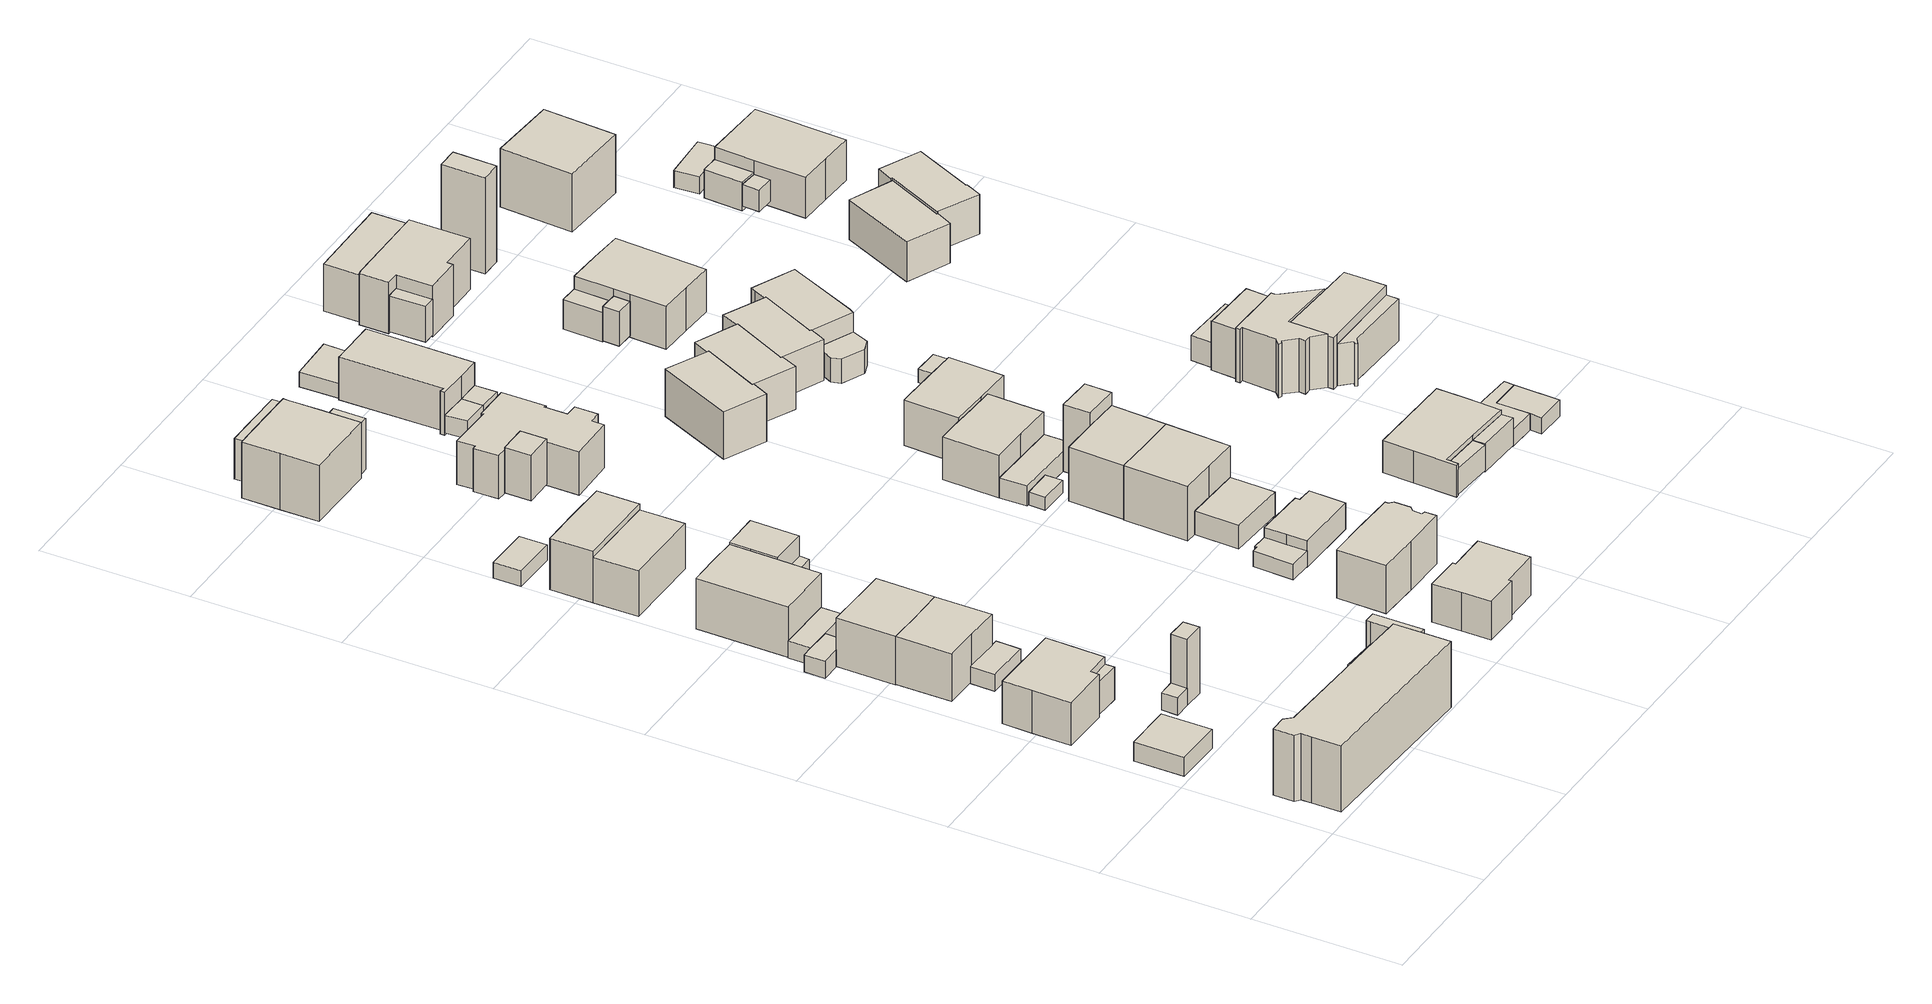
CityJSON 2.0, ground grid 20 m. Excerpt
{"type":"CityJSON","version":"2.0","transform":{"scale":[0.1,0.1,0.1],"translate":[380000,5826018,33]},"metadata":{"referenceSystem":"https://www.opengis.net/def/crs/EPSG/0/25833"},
"CityObjects":{
"building1":{"type":"Building","attributes":{"Gemeindeschluessel":"11000012","BezugspunktDach":"2200","function":"31001_2463","measuredHeight":2.7,"storeysAboveGround":1},"address":[{"country":"Germany","locality":"Berlin","thoroughfareNumber":"39 (1)","thoroughfareName":"Friederikestraße"}],"geometry":[{"type":"Solid","lod":"1","boundaries":[[[[0,1,2,3]],[[4,5,6,7]],[[4,7,3,2]],[[5,4,2,1]],[[6,5,1,0]],[[7,6,0,3]]]]}]},
"building2":{"type":"Building","attributes":{"Gemeindeschluessel":"11000012","function":"31001_1010"},"address":[{"country":"Germany","locality":"Berlin","thoroughfareNumber":"39","thoroughfareName":"Friederikestraße"}],"children":["building2-1","building2-2"]},
"building2-1":{"type":"BuildingPart","attributes":{"BezugspunktDach":"2200","measuredHeight":10.77,"storeysAboveGround":2},"parents":["building2"],"geometry":[{"type":"MultiSurface","lod":"1","boundaries":[[[8,9,10,11,12,13,14,15,16,17,18]],[[19,20,21,22,23,24,25,26,27,28,29]],[[19,29,18,17]],[[20,19,17,16]],[[21,20,16,15]],[[22,21,15,14]],[[30,31,14,13]],[[23,22,32,33]],[[24,23,13,12]],[[25,24,12,11]],[[26,25,11,10]],[[27,26,10,9]],[[28,27,9,8]],[[29,28,8,18]],[[33,32,31,30]]]}]},
"building2-2":{"type":"BuildingPart","attributes":{"BezugspunktDach":"2200","measuredHeight":5.15,"storeysAboveGround":2},"parents":["building2"],"geometry":[{"type":"Solid","lod":"1","boundaries":[[[[30,34,35,31]],[[36,37,33,32]],[[36,32,31,35]],[[37,36,35,34]],[[33,37,34,30]],[[32,33,30,31]]]]}]},
"building3":{"type":"Building","attributes":{"Gemeindeschluessel":"11000012","BezugspunktDach":"2200","function":"31001_1010","measuredHeight":7.32,"storeysAboveGround":1},"address":[{"country":"Germany","locality":"Berlin","thoroughfareNumber":"40","thoroughfareName":"Friederikestraße"}],"geometry":[{"type":"Solid","lod":"1","boundaries":[[[[38,39,40,41,42,43,44,45]],[[46,47,48,49,50,51,52,53]],[[46,53,45,44]],[[47,46,44,43]],[[48,47,43,42]],[[49,48,42,41]],[[50,49,41,40]],[[51,50,40,39]],[[52,51,39,38]],[[53,52,38,45]]]]}]},
"building4":{"type":"Building","attributes":{"Gemeindeschluessel":"11000012","BezugspunktDach":"2200","function":"51009_1610","measuredHeight":4.62,"storeysAboveGround":0},"address":[{"country":"Germany","locality":"Berlin"}],"geometry":[{"type":"Solid","lod":"1","boundaries":[[[[54,55,56,57]],[[58,59,60,61]],[[58,61,57,56]],[[59,58,56,55]],[[60,59,55,54]],[[61,60,54,57]]]]}]},
"building5":{"type":"Building","attributes":{"Gemeindeschluessel":"11000012","BezugspunktDach":"2200","function":"31001_2000","measuredHeight":2.43,"storeysAboveGround":1},"address":[{"country":"Germany","locality":"Berlin","thoroughfareNumber":"39 (2)","thoroughfareName":"Friederikestraße"}],"geometry":[{"type":"Solid","lod":"1","boundaries":[[[[62,63,64,65]],[[66,67,68,69]],[[66,69,65,64]],[[67,66,64,63]],[[68,67,63,62]],[[69,68,62,65]]]]}]},
"building6":{"type":"Building","attributes":{"Gemeindeschluessel":"11000012","BezugspunktDach":"2200","function":"51009_1610","measuredHeight":2.38,"storeysAboveGround":0},"address":[{"country":"Germany","locality":"Berlin"}],"geometry":[{"type":"Solid","lod":"1","boundaries":[[[[70,71,72,73,74,75]],[[76,77,78,79,80,81]],[[76,81,75,74]],[[77,76,74,73]],[[78,77,73,72]],[[79,78,72,71]],[[80,79,71,70]],[[81,80,70,75]]]]}]},
"building7":{"type":"Building","attributes":{"Gemeindeschluessel":"11000012","BezugspunktDach":"2200","function":"31001_1010","measuredHeight":9.27,"storeysAboveGround":1},"address":[{"country":"Germany","locality":"Berlin","thoroughfareNumber":"41","thoroughfareName":"Friederikestraße"}],"geometry":[{"type":"Solid","lod":"1","boundaries":[[[[82,83,84,85,86,87]],[[88,89,90,91,92,93]],[[88,93,87,86]],[[89,88,86,85]],[[90,89,85,84]],[[91,90,84,83]],[[92,91,83,82]],[[93,92,82,87]]]]}]},
"building8":{"type":"Building","attributes":{"Gemeindeschluessel":"11000012","BezugspunktDach":"2200","function":"31001_2463","measuredHeight":2.38,"storeysAboveGround":1},"address":[{"country":"Germany","locality":"Berlin","thoroughfareNumber":"41 (1)","thoroughfareName":"Friederikestraße"}],"geometry":[{"type":"Solid","lod":"1","boundaries":[[[[94,95,96,97,98]],[[99,91,100,101,102]],[[99,102,98,97]],[[91,99,97,96]],[[100,91,96,95]],[[101,100,95,94]],[[102,101,94,98]]]]}]},
"building9":{"type":"Building","attributes":{"Gemeindeschluessel":"11000012","BezugspunktDach":"2200","function":"51009_1610","measuredHeight":9.22,"storeysAboveGround":0},"address":[{"country":"Germany","locality":"Berlin"}],"geometry":[{"type":"Solid","lod":"1","boundaries":[[[[103,104,105,106]],[[67,107,108,68]],[[67,68,106,105]],[[107,67,105,104]],[[108,107,104,103]],[[68,108,103,106]]]]}]},
"building10":{"type":"Building","attributes":{"Gemeindeschluessel":"11000012","BezugspunktDach":"2200","function":"31001_1010","measuredHeight":9.35,"storeysAboveGround":1},"address":[{"country":"Germany","locality":"Berlin","thoroughfareNumber":"41A","thoroughfareName":"Friederikestraße"}],"geometry":[{"type":"Solid","lod":"1","boundaries":[[[[85,84,109,110,111,86]],[[112,113,114,115,116,117]],[[112,117,86,111]],[[113,112,111,110]],[[114,113,110,109]],[[115,114,109,84]],[[116,115,84,85]],[[117,116,85,86]]]]}]},
"building11":{"type":"Building","attributes":{"Gemeindeschluessel":"11000012","BezugspunktDach":"2200","function":"31001_2000","measuredHeight":2.37,"storeysAboveGround":1},"address":[{"country":"Germany","locality":"Berlin","thoroughfareNumber":"42 (1)","thoroughfareName":"Friederikestraße"}],"geometry":[{"type":"Solid","lod":"1","boundaries":[[[[72,118,119,120,73]],[[121,122,123,78,77]],[[121,77,73,120]],[[122,121,120,119]],[[123,122,119,118]],[[78,123,118,72]],[[77,78,72,73]]]]}]},
"building12":{"type":"Building","attributes":{"Gemeindeschluessel":"11000012","function":"31001_1010"},"address":[{"country":"Germany","locality":"Berlin","thoroughfareNumber":"42","thoroughfareName":"Friederikestraße"}],"children":["building12-1","building12-2"]},
"building12-1":{"type":"BuildingPart","attributes":{"BezugspunktDach":"2200","measuredHeight":9.31,"storeysAboveGround":1},"parents":["building12"],"geometry":[{"type":"Solid","lod":"1","boundaries":[[[[124,125,126,127,128,129]],[[130,131,132,133,134,135]],[[130,135,129,128]],[[131,130,128,127]],[[132,131,127,126]],[[134,133,125,124]],[[135,134,124,129]],[[133,132,126,125]]]]}]},
"building12-2":{"type":"BuildingPart","attributes":{"BezugspunktDach":"2200","measuredHeight":7.33,"storeysAboveGround":1},"parents":["building12"],"geometry":[{"type":"MultiSurface","lod":"1","boundaries":[[[136,137,138,139]],[[132,140,141,133]],[[140,132,138,137]],[[141,140,137,136]],[[133,141,136,139]],[[133,125,126,132]]]}]},
"building13":{"type":"Building","attributes":{"Gemeindeschluessel":"11000012","BezugspunktDach":"2200","function":"31001_2000","measuredHeight":7.84,"storeysAboveGround":1},"address":[{"country":"Germany","locality":"Berlin","thoroughfareNumber":"3A (2)","thoroughfareName":"Almazeile"}],"geometry":[{"type":"Solid","lod":"1","boundaries":[[[[142,143,144,145,146,147]],[[148,149,150,151,152,153]],[[148,153,147,146]],[[149,148,146,145]],[[150,149,145,144]],[[151,150,144,143]],[[152,151,143,142]],[[153,152,142,147]]]]}]},
"building14":{"type":"Building","attributes":{"Gemeindeschluessel":"11000012","BezugspunktDach":"2200","function":"31001_1010","measuredHeight":6.4,"storeysAboveGround":2},"address":[{"country":"Germany","locality":"Berlin","thoroughfareNumber":"42A","thoroughfareName":"Friederikestraße"}],"geometry":[{"type":"Solid","lod":"1","boundaries":[[[[154,155,156,157]],[[158,159,160,161]],[[158,161,157,156]],[[159,158,156,155]],[[160,159,155,154]],[[161,160,154,157]]]]}]},
"building15":{"type":"Building","attributes":{"Gemeindeschluessel":"11000012","BezugspunktDach":"2200","function":"31001_2463","measuredHeight":2.26,"storeysAboveGround":1},"address":[{"country":"Germany","locality":"Berlin","thoroughfareNumber":"43 (1)","thoroughfareName":"Friederikestraße"}],"geometry":[{"type":"Solid","lod":"1","boundaries":[[[[162,163,164,165]],[[166,167,168,169]],[[166,169,165,164]],[[167,166,164,163]],[[168,167,163,162]],[[169,168,162,165]]]]}]},
"building16":{"type":"Building","attributes":{"Gemeindeschluessel":"11000012","BezugspunktDach":"2200","function":"51009_1610","measuredHeight":4.12,"storeysAboveGround":0},"address":[{"country":"Germany","locality":"Berlin"}],"geometry":[{"type":"Solid","lod":"1","boundaries":[[[[170,171,172,173]],[[174,175,176,177]],[[174,177,173,172]],[[175,174,172,171]],[[176,175,171,170]],[[177,176,170,173]]]]}]},
"building17":{"type":"Building","attributes":{"Gemeindeschluessel":"11000012","BezugspunktDach":"2200","function":"31001_1010","measuredHeight":8.99,"storeysAboveGround":2},"address":[{"country":"Germany","locality":"Berlin","thoroughfareNumber":"42B","thoroughfareName":"Friederikestraße"}],"geometry":[{"type":"Solid","lod":"1","boundaries":[[[[178,179,180,181,182]],[[183,184,159,158,185]],[[183,185,182,181]],[[184,183,181,180]],[[159,184,180,179]],[[158,159,179,178]],[[185,158,178,182]]]]}]},
"building18":{"type":"Building","attributes":{"Gemeindeschluessel":"11000012","function":"31001_1010"},"address":[{"country":"Germany","locality":"Berlin","thoroughfareNumber":"44","thoroughfareName":"Friederikestraße"}],"children":["building18-1","building18-2"]},
"building18-1":{"type":"BuildingPart","attributes":{"BezugspunktDach":"2200","measuredHeight":10.18,"storeysAboveGround":2},"parents":["building18"],"geometry":[{"type":"MultiSurface","lod":"1","boundaries":[[[186,187,188,189,190,191,192,193,194,195]],[[196,197,198,199,200,201,202,203,204,205]],[[196,205,195,194]],[[197,196,194,193]],[[198,197,193,192]],[[199,206,207,192,191]],[[208,206,199,191,190]],[[201,200,190,189]],[[202,201,189,188]],[[203,202,188,187]],[[204,203,187,186]],[[205,204,186,195]],[[198,207,206,199]],[[200,199,206,208]]]}]},
"building18-2":{"type":"BuildingPart","attributes":{"BezugspunktDach":"2200","measuredHeight":5.71,"storeysAboveGround":2},"parents":["building18"],"geometry":[{"type":"MultiSurface","lod":"1","boundaries":[[[207,206,208,209,210,211]],[[212,213,200,199,198,214]],[[212,214,211,210]],[[213,212,210,209]],[[200,213,209,208]],[[214,198,207,211]],[[215,199,200,208,206]],[[198,199,206,207]]]}]},
"building19":{"type":"Building","attributes":{"Gemeindeschluessel":"11000012","BezugspunktDach":"2200","function":"31001_1010","measuredHeight":7.22,"storeysAboveGround":1},"address":[{"country":"Germany","locality":"Berlin","thoroughfareNumber":"3A","thoroughfareName":"Almazeile"}],"geometry":[{"type":"Solid","lod":"1","boundaries":[[[[216,217,218,219,220,221,222,223,224,225]],[[226,227,228,229,230,231,232,233,234,235]],[[226,235,225,224]],[[227,226,224,223]],[[228,227,223,222]],[[229,228,222,221]],[[230,229,221,220]],[[231,230,220,219]],[[232,231,219,218]],[[233,232,218,217]],[[234,233,217,216]],[[235,234,216,225]]]]}]},
"building20":{"type":"Building","attributes":{"Gemeindeschluessel":"11000012","BezugspunktDach":"2200","function":"51009_1610","measuredHeight":6.46,"storeysAboveGround":0},"address":[{"country":"Germany","locality":"Berlin"}],"geometry":[{"type":"Solid","lod":"1","boundaries":[[[[236,237,238,239]],[[240,241,242,243]],[[240,243,239,238]],[[241,240,238,237]],[[242,241,237,236]],[[243,242,236,239]]]]}]},
"building21":{"type":"Building","attributes":{"Gemeindeschluessel":"11000012","BezugspunktDach":"2200","function":"31001_2000","measuredHeight":7.16,"storeysAboveGround":1},"address":[{"country":"Germany","locality":"Berlin","thoroughfareNumber":"44 (4)","thoroughfareName":"Friederikestraße"}],"geometry":[{"type":"Solid","lod":"1","boundaries":[[[[244,245,246,247]],[[248,249,203,202]],[[248,202,247,246]],[[249,248,246,245]],[[203,249,245,244]],[[202,203,244,247]]]]}]},
"building22":{"type":"Building","attributes":{"Gemeindeschluessel":"11000012","BezugspunktDach":"2200","function":"31001_1010","measuredHeight":8.09,"storeysAboveGround":1},"address":[{"country":"Germany","locality":"Berlin","thoroughfareNumber":"3B","thoroughfareName":"Almazeile"}],"geometry":[{"type":"Solid","lod":"1","boundaries":[[[[250,251,252,253,254,255,256,257,258,259,260,261]],[[262,263,264,265,266,267,268,269,270,271,272,273]],[[262,273,261,260]],[[263,262,260,259]],[[264,263,259,258]],[[265,264,258,257]],[[266,265,257,256]],[[267,266,256,255]],[[268,267,255,254]],[[269,268,254,253]],[[270,269,253,252]],[[271,270,252,251]],[[272,271,251,250]],[[273,272,250,261]]]]}]},
"building23":{"type":"Building","attributes":{"Gemeindeschluessel":"11000012","BezugspunktDach":"2200","function":"31001_2463","measuredHeight":2.27,"storeysAboveGround":1},"address":[{"country":"Germany","locality":"Berlin","thoroughfareNumber":"3C (1)","thoroughfareName":"Almazeile"}],"geometry":[{"type":"Solid","lod":"1","boundaries":[[[[274,275,276,277,278,279]],[[280,281,282,283,284,285]],[[280,285,279,278]],[[281,280,278,277]],[[282,281,277,276]],[[283,282,276,275]],[[284,283,275,274]],[[285,284,274,279]]]]}]},
"building24":{"type":"Building","attributes":{"Gemeindeschluessel":"11000012","BezugspunktDach":"2200","function":"31001_1010","measuredHeight":6.1,"storeysAboveGround":1},"address":[{"country":"Germany","locality":"Berlin","thoroughfareNumber":"43","thoroughfareName":"Friederikestraße"}],"geometry":[{"type":"Solid","lod":"1","boundaries":[[[[286,287,288,289,290,291,292,293,294,295,296,297,298,299,300,301,302,303]],[[304,305,306,307,308,309,310,311,312,313,314,315,316,317,318,319,320,321]],[[304,321,303,302]],[[305,304,302,301]],[[306,305,301,300]],[[307,306,300,299]],[[308,307,299,298]],[[309,308,298,297]],[[310,309,297,296]],[[311,310,296,295]],[[312,311,295,294]],[[313,312,294,293]],[[314,313,293,292]],[[315,314,292,291]],[[316,315,291,290]],[[317,316,290,289]],[[318,317,289,288]],[[319,318,288,287]],[[320,319,287,286]],[[321,320,286,303]]]]}]},
"building25":{"type":"Building","attributes":{"Gemeindeschluessel":"11000012","BezugspunktDach":"2200","function":"31001_1010","measuredHeight":5.02,"storeysAboveGround":1},"address":[{"country":"Germany","locality":"Berlin","thoroughfareNumber":"3C","thoroughfareName":"Almazeile"}],"geometry":[{"type":"Solid","lod":"1","boundaries":[[[[322,323,324,325,326,327,328,329]],[[330,331,332,333,334,335,336,337]],[[330,337,329,328]],[[331,330,328,327]],[[332,331,327,326]],[[333,332,326,325]],[[334,333,325,324]],[[335,334,324,323]],[[336,335,323,322]],[[337,336,322,329]]]]}]},
"building26":{"type":"Building","attributes":{"Gemeindeschluessel":"11000012","BezugspunktDach":"2200","function":"31001_2463","measuredHeight":3.32,"storeysAboveGround":1},"address":[{"country":"Germany","locality":"Berlin","thoroughfareNumber":"3G (1)","thoroughfareName":"Almazeile"}],"geometry":[{"type":"Solid","lod":"1","boundaries":[[[[338,339,340,341]],[[342,343,344,345]],[[342,345,341,340]],[[343,342,340,339]],[[344,343,339,338]],[[345,344,338,341]]]]}]},
"building27":{"type":"Building","attributes":{"Gemeindeschluessel":"11000012","BezugspunktDach":"2200","function":"31001_2723","measuredHeight":1.88,"storeysAboveGround":1},"address":[{"country":"Germany","locality":"Berlin","thoroughfareNumber":"3D (2)","thoroughfareName":"Almazeile"}],"geometry":[{"type":"Solid","lod":"1","boundaries":[[[[346,347,348,349]],[[350,351,352,353]],[[350,353,349,348]],[[351,350,348,347]],[[352,351,347,346]],[[353,352,346,349]]]]}]},
"building28":{"type":"Building","attributes":{"Gemeindeschluessel":"11000012","BezugspunktDach":"2200","function":"31001_2000","measuredHeight":2.51,"storeysAboveGround":1},"address":[{"country":"Germany","locality":"Berlin","thoroughfareNumber":"43 (2)","thoroughfareName":"Friederikestraße"}],"geometry":[{"type":"Solid","lod":"1","boundaries":[[[[354,355,356,357]],[[358,359,360,361]],[[358,361,357,356]],[[359,358,356,355]],[[360,359,355,354]],[[361,360,354,357]]]]}]},
"building29":{"type":"Building","attributes":{"Gemeindeschluessel":"11000012","BezugspunktDach":"2200","function":"31001_1010","measuredHeight":9.34,"storeysAboveGround":1},"address":[{"country":"Germany","locality":"Berlin","thoroughfareNumber":"3G","thoroughfareName":"Almazeile"}],"geometry":[{"type":"Solid","lod":"1","boundaries":[[[[362,363,364,365,366,367]],[[368,369,370,343,371,372]],[[368,372,367,366]],[[369,368,366,365]],[[370,369,365,364]],[[343,370,364,363]],[[371,343,363,362]],[[372,371,362,367]]]]}]},
"building30":{"type":"Building","attributes":{"Gemeindeschluessel":"11000012","BezugspunktDach":"2200","function":"31001_2463","measuredHeight":2.84,"storeysAboveGround":1},"address":[{"country":"Germany","locality":"Berlin","thoroughfareNumber":"3E (1)","thoroughfareName":"Almazeile"}],"geometry":[{"type":"Solid","lod":"1","boundaries":[[[[373,374,375,376,377,378]],[[379,380,381,382,383,384]],[[379,384,378,377]],[[380,379,377,376]],[[381,380,376,375]],[[382,381,375,374]],[[383,382,374,373]],[[384,383,373,378]]]]}]},
"building31":{"type":"Building","attributes":{"Gemeindeschluessel":"11000012","BezugspunktDach":"2200","function":"31001_1010","measuredHeight":9.3,"storeysAboveGround":1},"address":[{"country":"Germany","locality":"Berlin","thoroughfareNumber":"3D","thoroughfareName":"Almazeile"}],"geometry":[{"type":"Solid","lod":"1","boundaries":[[[[365,364,385,386,387,366]],[[388,389,390,391,392,393]],[[388,393,366,387]],[[389,388,387,386]],[[390,389,386,385]],[[391,390,385,364]],[[392,391,364,365]],[[393,392,365,366]]]]}]},
"building32":{"type":"Building","attributes":{"Gemeindeschluessel":"11000012","BezugspunktDach":"2200","function":"51009_1610","measuredHeight":2.37,"storeysAboveGround":0},"address":[{"country":"Germany","locality":"Berlin"}],"geometry":[{"type":"Solid","lod":"1","boundaries":[[[[394,395,356,355]],[[396,397,398,399]],[[396,399,355,356]],[[397,396,356,395]],[[398,397,395,394]],[[399,398,394,355]]]]}]},
"building33":{"type":"Building","attributes":{"Gemeindeschluessel":"11000012","BezugspunktDach":"2200","function":"31001_1010","measuredHeight":6.04,"storeysAboveGround":2},"address":[{"country":"Germany","locality":"Berlin","thoroughfareNumber":"44 (1)","thoroughfareName":"Friederikestraße"}],"geometry":[{"type":"Solid","lod":"1","boundaries":[[[[400,401,402,403,404,405,406,407]],[[408,409,410,411,412,413,414,415]],[[408,415,407,406]],[[409,408,406,405]],[[410,409,405,404]],[[411,410,404,403]],[[412,411,403,402]],[[413,412,402,401]],[[414,413,401,400]],[[415,414,400,407]]]]}]},
"building34":{"type":"Building","attributes":{"Gemeindeschluessel":"11000012","BezugspunktDach":"2200","function":"31001_1010","measuredHeight":9.11,"storeysAboveGround":1},"address":[{"country":"Germany","locality":"Berlin","thoroughfareNumber":"3E","thoroughfareName":"Almazeile"}],"geometry":[{"type":"Solid","lod":"1","boundaries":[[[[416,417,418,419,420,421,422]],[[423,424,425,426,379,427,384]],[[423,384,422,421]],[[424,423,421,420]],[[425,424,420,419]],[[426,425,419,418]],[[379,426,418,417]],[[427,379,417,416]],[[384,427,416,422]]]]}]},
"building35":{"type":"Building","attributes":{"Gemeindeschluessel":"11000012","BezugspunktDach":"2200","function":"31001_1010","measuredHeight":6.65,"storeysAboveGround":2},"address":[{"country":"Germany","locality":"Berlin","thoroughfareNumber":"9G","thoroughfareName":"Beatestraße"}],"geometry":[{"type":"Solid","lod":"1","boundaries":[[[[428,429,430,431,432,433,434]],[[435,436,437,438,439,440,441]],[[435,441,434,433]],[[436,435,433,432]],[[437,436,432,431]],[[438,437,431,430]],[[439,438,430,429]],[[440,439,429,428]],[[441,440,428,434]]]]}]},
"building36":{"type":"Building","attributes":{"Gemeindeschluessel":"11000012","BezugspunktDach":"2200","function":"31001_2463","measuredHeight":9.4,"storeysAboveGround":1},"address":[{"country":"Germany","locality":"Berlin","thoroughfareNumber":"3D (1)","thoroughfareName":"Almazeile"}],"geometry":[{"type":"Solid","lod":"1","boundaries":[[[[442,443,444,445,446]],[[382,381,447,390,448]],[[382,448,446,445]],[[381,382,445,444]],[[447,381,444,443]],[[390,447,443,442]],[[448,390,442,446]]]]}]},
"building37":{"type":"Building","attributes":{"Gemeindeschluessel":"11000012","BezugspunktDach":"2200","function":"31001_2000","measuredHeight":2.07,"storeysAboveGround":1},"address":[{"country":"Germany","locality":"Berlin","thoroughfareNumber":"44 (2)","thoroughfareName":"Friederikestraße"}],"geometry":[{"type":"Solid","lod":"1","boundaries":[[[[449,450,451,452]],[[453,454,455,456]],[[453,456,452,451]],[[454,453,451,450]],[[455,454,450,449]],[[456,455,449,452]]]]}]},
"building38":{"type":"Building","attributes":{"Gemeindeschluessel":"11000012","BezugspunktDach":"2200","function":"31001_1010","measuredHeight":9.12,"storeysAboveGround":1},"address":[{"country":"Germany","locality":"Berlin","thoroughfareNumber":"3F","thoroughfareName":"Almazeile"}],"geometry":[{"type":"Solid","lod":"1","boundaries":[[[[457,458,459,460,461,462]],[[463,464,465,466,467,424]],[[463,424,462,461]],[[464,463,461,460]],[[465,464,460,459]],[[466,465,459,458]],[[467,466,458,457]],[[424,467,457,462]]]]}]},
"building39":{"type":"Building","attributes":{"Gemeindeschluessel":"11000012","BezugspunktDach":"2200","function":"31001_1010","measuredHeight":5.94,"storeysAboveGround":2},"address":[{"country":"Germany","locality":"Berlin","thoroughfareNumber":"9F","thoroughfareName":"Beatestraße"}],"geometry":[{"type":"Solid","lod":"1","boundaries":[[[[429,468,469,470,471,472,473,432,431,430]],[[474,475,476,477,478,479,480,481,482,483]],[[474,483,430,431]],[[475,474,431,432]],[[476,475,432,473]],[[477,476,473,472]],[[478,477,472,471]],[[479,478,471,470]],[[480,479,470,469]],[[481,480,469,468]],[[482,481,468,429]],[[483,482,429,430]]]]}]},
"building40":{"type":"Building","attributes":{"Gemeindeschluessel":"11000012","BezugspunktDach":"2200","function":"51009_1610","measuredHeight":3.66,"storeysAboveGround":0},"address":[{"country":"Germany","locality":"Berlin"}],"geometry":[{"type":"Solid","lod":"1","boundaries":[[[[484,485,486,487]],[[488,489,490,491]],[[488,491,487,486]],[[489,488,486,485]],[[490,489,485,484]],[[491,490,484,487]]]]}]},
"building41":{"type":"Building","attributes":{"Gemeindeschluessel":"11000012","function":"31001_1010"},"address":[{"country":"Germany","locality":"Berlin","thoroughfareNumber":"12A","thoroughfareName":"Beatestraße"}],"children":["building41-1","building41-2"]},
"building41-1":{"type":"BuildingPart","attributes":{"BezugspunktDach":"2200","measuredHeight":5.64,"storeysAboveGround":1},"parents":["building41"],"geometry":[{"type":"MultiSurface","lod":"1","boundaries":[[[492,493,494,495,496,497,498,499,500,501]],[[502,503,504,505,506,507,508,509,510,511]],[[502,511,501,500]],[[503,502,500,499]],[[504,503,499,498]],[[505,504,498,497]],[[506,505,497,496]],[[507,506,496,495]],[[508,512,513,495,494]],[[509,508,494,493]],[[510,509,493,492]],[[511,510,492,501]],[[507,513,512,508]]]}]},
"building41-2":{"type":"BuildingPart","attributes":{"BezugspunktDach":"2200","measuredHeight":3.94,"storeysAboveGround":1},"parents":["building41"],"geometry":[{"type":"Solid","lod":"1","boundaries":[[[[514,513,512,515]],[[508,507,516,517]],[[508,517,515,512]],[[516,507,513,514]],[[517,516,514,515]],[[507,508,512,513]]]]}]},
"building42":{"type":"Building","attributes":{"Gemeindeschluessel":"11000012","BezugspunktDach":"2200","function":"51009_1610","measuredHeight":5,"storeysAboveGround":0},"address":[{"country":"Germany","locality":"Berlin"}],"geometry":[{"type":"Solid","lod":"1","boundaries":[[[[518,519,520,521]],[[522,523,524,525]],[[522,525,521,520]],[[523,522,520,519]],[[524,523,519,518]],[[525,524,518,521]]]]}]},
"building43":{"type":"Building","attributes":{"Gemeindeschluessel":"11000012","BezugspunktDach":"2200","function":"31001_1010","measuredHeight":5.82,"storeysAboveGround":2},"address":[{"country":"Germany","locality":"Berlin","thoroughfareNumber":"9E","thoroughfareName":"Beatestraße"}],"geometry":[{"type":"Solid","lod":"1","boundaries":[[[[469,526,527,528,529,530,531,532,472,471,470]],[[533,534,535,536,537,538,539,540,541,542,543]],[[533,543,470,471]],[[534,533,471,472]],[[535,534,472,532]],[[536,535,532,531]],[[537,536,531,530]],[[538,537,530,529]],[[539,538,529,528]],[[540,539,528,527]],[[541,540,527,526]],[[542,541,526,469]],[[543,542,469,470]]]]}]},
"building44":{"type":"Building","attributes":{"Gemeindeschluessel":"11000012","BezugspunktDach":"2200","function":"31001_2463","measuredHeight":1.96,"storeysAboveGround":1},"address":[{"country":"Germany","locality":"Berlin","thoroughfareNumber":"3F (1)","thoroughfareName":"Almazeile"}],"geometry":[{"type":"Solid","lod":"1","boundaries":[[[[544,545,546,547]],[[548,549,550,551]],[[548,551,547,546]],[[549,548,546,545]],[[550,549,545,544]],[[551,550,544,547]]]]}]},
"building45":{"type":"Building","attributes":{"Gemeindeschluessel":"11000012","BezugspunktDach":"2200","function":"51009_1610","measuredHeight":4.8,"storeysAboveGround":0},"address":[{"country":"Germany","locality":"Berlin"}],"geometry":[{"type":"Solid","lod":"1","boundaries":[[[[552,553,554,555]],[[556,557,558,559]],[[556,559,555,554]],[[557,556,554,553]],[[558,557,553,552]],[[559,558,552,555]]]]}]},
"building46":{"type":"Building","attributes":{"Gemeindeschluessel":"11000012","function":"31001_1010"},"address":[{"country":"Germany","locality":"Berlin","thoroughfareNumber":"9D","thoroughfareName":"Beatestraße"}],"children":["building46-1","building46-2"]},
"building46-1":{"type":"BuildingPart","attributes":{"BezugspunktDach":"2200","measuredHeight":6.09,"storeysAboveGround":2},"parents":["building46"],"geometry":[{"type":"MultiSurface","lod":"1","boundaries":[[[560,561,562,563,564,565,566,567,568,569,570]],[[571,572,573,574,575,576,577,578,579,580,581]],[[571,581,570,569]],[[572,571,569,568]],[[573,572,568,567]],[[574,573,567,566]],[[575,574,566,565]],[[576,575,565,564]],[[577,576,564,563]],[[578,577,563,562]],[[579,578,562,561]],[[580,582,583,584,561,560]],[[581,580,560,570]],[[579,584,583,582,580]]]}]},
"building46-2":{"type":"BuildingPart","attributes":{"BezugspunktDach":"2200","measuredHeight":3.39,"storeysAboveGround":2},"parents":["building46"],"geometry":[{"type":"Solid","lod":"1","boundaries":[[[[585,586,587,588,589,583,582,590]],[[591,592,593,594,595,596,597,598]],[[591,598,590,582]],[[592,591,582,580,579,583]],[[593,592,583,589]],[[594,593,589,588]],[[595,594,588,587]],[[596,595,587,586]],[[597,596,586,585]],[[598,597,585,590]],[[583,579,580,582]]]]}]},
"building47":{"type":"Building","attributes":{"Gemeindeschluessel":"11000012","function":"31001_1010"},"address":[{"country":"Germany","locality":"Berlin","thoroughfareNumber":"21C","thoroughfareName":"Jörsstraße"}],"children":["building47-1","building47-2"]},
"building47-1":{"type":"BuildingPart","attributes":{"BezugspunktDach":"2200","measuredHeight":7.17,"storeysAboveGround":2},"parents":["building47"],"geometry":[{"type":"MultiSurface","lod":"1","boundaries":[[[599,600,601,602,603,604,605,606,607]],[[608,609,610,611,612,613,614,615,616]],[[608,616,607,606]],[[617,618,606,605]],[[610,609,605,604]],[[611,610,604,603]],[[612,611,603,602]],[[613,612,602,601]],[[614,613,601,600]],[[615,614,600,599]],[[616,615,599,607]],[[609,608,619,618,617]]]}]},
"building47-2":{"type":"BuildingPart","attributes":{"BezugspunktDach":"2200","measuredHeight":9.43,"storeysAboveGround":2},"parents":["building47"],"geometry":[{"type":"Solid","lod":"1","boundaries":[[[[617,620,621,622,618]],[[623,624,625,609,608]],[[623,608,618,622]],[[624,623,622,621]],[[625,624,621,620]],[[609,625,620,617]],[[608,609,617,618]]]]}]},
"building48":{"type":"Building","attributes":{"Gemeindeschluessel":"11000012","function":"31001_1010"},"address":[{"country":"Germany","locality":"Berlin","thoroughfareNumber":"8","thoroughfareName":"Beatestraße"}],"children":["building48-1","building48-2"]},
"building48-1":{"type":"BuildingPart","attributes":{"BezugspunktDach":"2200","measuredHeight":7.93,"storeysAboveGround":1},"parents":["building48"],"geometry":[{"type":"MultiSurface","lod":"1","boundaries":[[[626,627,628,629,630,631,632,633]],[[634,635,636,637,638,639,640,641]],[[634,641,633,632]],[[635,634,632,631]],[[642,643,635,631,630]],[[637,636,630,629]],[[638,637,629,628]],[[639,638,628,627]],[[640,639,627,626]],[[641,640,626,633]],[[636,635,643,642]]]}]},
"building48-2":{"type":"BuildingPart","attributes":{"BezugspunktDach":"2200","measuredHeight":4.23,"storeysAboveGround":1},"parents":["building48"],"geometry":[{"type":"Solid","lod":"1","boundaries":[[[[643,642,644,645]],[[646,636,635,647]],[[646,647,645,644]],[[636,646,644,642]],[[647,635,643,645]],[[635,636,642,643]]]]}]},
"building49":{"type":"Building","attributes":{"Gemeindeschluessel":"11000012","BezugspunktDach":"2200","function":"51009_1610","measuredHeight":2.33,"storeysAboveGround":0},"address":[{"country":"Germany","locality":"Berlin"}],"geometry":[{"type":"Solid","lod":"1","boundaries":[[[[648,649,650,651,652,653]],[[654,655,656,657,658,659]],[[654,659,653,652]],[[655,654,652,651]],[[656,655,651,650]],[[657,656,650,649]],[[658,657,649,648]],[[659,658,648,653]]]]}]},
"building50":{"type":"Building","attributes":{"Gemeindeschluessel":"11000012","BezugspunktDach":"2200","function":"31001_2000","measuredHeight":2.3,"storeysAboveGround":1},"address":[{"country":"Germany","locality":"Berlin","thoroughfareNumber":"12A (1)","thoroughfareName":"Beatestraße"}],"geometry":[{"type":"Solid","lod":"1","boundaries":[[[[660,650,649,648,661]],[[658,657,656,662,663]],[[658,663,661,648]],[[657,658,648,649]],[[656,657,649,650]],[[662,656,650,660]],[[663,662,660,661]]]]}]},
"building51":{"type":"Building","attributes":{"Gemeindeschluessel":"11000012","BezugspunktDach":"2200","function":"51009_1611","measuredHeight":13.44,"storeysAboveGround":0},"address":[{"country":"Germany","locality":"Berlin"}],"geometry":[{"type":"Solid","lod":"1","boundaries":[[[[664,665,666,667]],[[668,669,670,671]],[[668,671,667,666]],[[669,668,666,665]],[[670,669,665,664]],[[671,670,664,667]]]]}]},
"building52":{"type":"Building","attributes":{"Gemeindeschluessel":"11000012","BezugspunktDach":"2200","function":"31001_2463","measuredHeight":3.53,"storeysAboveGround":1},"address":[{"country":"Germany","locality":"Berlin","thoroughfareNumber":"11 (1)","thoroughfareName":"Beatestraße"}],"geometry":[{"type":"Solid","lod":"1","boundaries":[[[[672,673,674,675]],[[676,677,678,679]],[[676,679,675,674]],[[677,676,674,673]],[[678,677,673,672]],[[679,678,672,675]]]]}]},
"building53":{"type":"Building","attributes":{"Gemeindeschluessel":"11000012","function":"31001_1010"},"address":[{"country":"Germany","locality":"Berlin","thoroughfareNumber":"11","thoroughfareName":"Beatestraße"}],"children":["building53-1","building53-2","building53-3","building53-4"]},
"building53-1":{"type":"BuildingPart","attributes":{"BezugspunktDach":"2200","measuredHeight":8.63,"storeysAboveGround":1},"parents":["building53"],"geometry":[{"type":"MultiSurface","lod":"1","boundaries":[[[680,681,682,683,684,685,686,687]],[[688,689,690,691,692,693,694,695]],[[688,695,687,686]],[[692,691,683,682]],[[693,692,682,681]],[[694,696,697,681,680]],[[695,694,680,687]],[[689,688,686,685]],[[690,689,685,684]],[[691,690,684,683]],[[693,697,696,694]]]}]},
"building53-2":{"type":"BuildingPart","attributes":{"BezugspunktDach":"2200","measuredHeight":5.91,"storeysAboveGround":1},"parents":["building53"],"geometry":[{"type":"Solid","lod":"1","boundaries":[[[[698,699,700,701,702,697,696]],[[693,703,704,705,706,707,694]],[[703,693,697,702]],[[704,703,702,701]],[[705,704,701,700]],[[706,705,700,699]],[[707,706,699,698]],[[694,707,698,696]],[[694,696,697,693]]]]}]},
"building53-3":{"type":"BuildingPart","attributes":{"BezugspunktDach":"2200","measuredHeight":8.91,"storeysAboveGround":1},"parents":["building53"],"geometry":[{"type":"Solid","lod":"1","boundaries":[[[[708,709,710,711,712,713]],[[714,715,716,717,718,719]],[[714,719,713,712]],[[715,714,712,711]],[[716,715,711,710]],[[717,716,710,709]],[[718,717,709,708]],[[719,718,708,713]]]]}]},
"building53-4":{"type":"BuildingPart","attributes":{"BezugspunktDach":"2200","measuredHeight":7.49,"storeysAboveGround":1},"parents":["building53"],"geometry":[{"type":"MultiSurface","lod":"1","boundaries":[[[720,721,722,723,724,725,726,727,728,729,730,731,732,733,734,735]],[[736,737,738,739,719,717,740,691,690,688,741,742,743,744,745,746]],[[736,746,735,734]],[[737,736,734,733]],[[738,737,733,732]],[[739,738,732,731]],[[719,739,731,730]],[[709,708,713,730,729]],[[740,717,729,728]],[[691,740,728,727]],[[690,684,683,691,727,726]],[[686,685,684,726,725]],[[741,688,725,724]],[[742,741,724,723]],[[743,742,723,722]],[[744,743,722,721]],[[745,744,721,720]],[[746,745,720,735]],[[717,718,708,709]],[[718,719,713,708]],[[691,683,684,690]],[[688,689,685,686]],[[689,690,684,685]]]}]},
"building54":{"type":"Building","attributes":{"Gemeindeschluessel":"11000012","BezugspunktDach":"2200","function":"31001_1010","measuredHeight":5.68,"storeysAboveGround":2},"address":[{"country":"Germany","locality":"Berlin","thoroughfareNumber":"9C","thoroughfareName":"Beatestraße"}],"geometry":[{"type":"Solid","lod":"1","boundaries":[[[[747,748,749,750,751,752,753]],[[754,755,756,757,758,759,760]],[[754,760,753,752]],[[755,754,752,751]],[[756,755,751,750]],[[757,756,750,749]],[[758,757,749,748]],[[759,758,748,747]],[[760,759,747,753]]]]}]},
"building55":{"type":"Building","attributes":{"Gemeindeschluessel":"11000012","BezugspunktDach":"2200","function":"31001_1010","measuredHeight":12.73,"storeysAboveGround":1},"address":[{"country":"Germany","locality":"Berlin","thoroughfareNumber":"21F","thoroughfareName":"Jörsstraße"}],"geometry":[{"type":"Solid","lod":"1","boundaries":[[[[761,762,763,764]],[[765,766,767,768]],[[765,768,764,763]],[[766,765,763,762]],[[767,766,762,761]],[[768,767,761,764]]]]}]},
"building56":{"type":"Building","attributes":{"Gemeindeschluessel":"11000012","BezugspunktDach":"2200","function":"51009_1610","measuredHeight":3,"storeysAboveGround":0},"address":[{"country":"Germany","locality":"Berlin"}],"geometry":[{"type":"Solid","lod":"1","boundaries":[[[[769,770,771,772]],[[773,774,775,776]],[[773,776,772,771]],[[774,773,771,770]],[[775,774,770,769]],[[776,775,769,772]]]]}]},
"building57":{"type":"Building","attributes":{"Gemeindeschluessel":"11000012","BezugspunktDach":"2200","function":"31001_1010","measuredHeight":5.61,"storeysAboveGround":2},"address":[{"country":"Germany","locality":"Berlin","thoroughfareNumber":"9B","thoroughfareName":"Beatestraße"}],"geometry":[{"type":"Solid","lod":"1","boundaries":[[[[777,778,779,780,781,782,783,784,785,786]],[[787,788,789,790,791,792,793,794,795,796]],[[787,796,786,785]],[[788,787,785,784]],[[789,788,784,783]],[[790,789,783,782]],[[791,790,782,781]],[[792,791,781,780]],[[793,792,780,779]],[[794,793,779,778]],[[795,794,778,777]],[[796,795,777,786]]]]}]},
"building58":{"type":"Building","attributes":{"Gemeindeschluessel":"11000012","function":"31001_1010"},"address":[{"country":"Germany","locality":"Berlin","thoroughfareNumber":"8A","thoroughfareName":"Beatestraße"}],"children":["building58-1","building58-2"]},
"building58-1":{"type":"BuildingPart","attributes":{"BezugspunktDach":"2200","measuredHeight":7.43,"storeysAboveGround":1},"parents":["building58"],"geometry":[{"type":"MultiSurface","lod":"1","boundaries":[[[797,798,799,800,801,802,803]],[[804,805,806,807,808,809,810]],[[804,810,803,802]],[[811,812,804,802,801]],[[806,805,801,800]],[[807,806,800,799]],[[808,807,799,798]],[[809,808,798,797]],[[810,809,797,803]],[[805,804,812,811]]]}]},
"building58-2":{"type":"BuildingPart","attributes":{"BezugspunktDach":"2200","measuredHeight":3.97,"storeysAboveGround":1},"parents":["building58"],"geometry":[{"type":"MultiSurface","lod":"1","boundaries":[[[812,811,813,814]],[[815,805,804,816]],[[815,816,814,813]],[[805,815,813,811]],[[816,804,812,814]],[[804,805,817,811,812]]]}]},
"building59":{"type":"Building","attributes":{"Gemeindeschluessel":"11000012","BezugspunktDach":"2200","function":"31001_2463","measuredHeight":2.35,"storeysAboveGround":1},"address":[{"country":"Germany","locality":"Berlin","thoroughfareNumber":"8A (1)","thoroughfareName":"Beatestraße"}],"geometry":[{"type":"Solid","lod":"1","boundaries":[[[[818,819,820,821]],[[822,823,824,825]],[[822,825,821,820]],[[823,822,820,819]],[[824,823,819,818]],[[825,824,818,821]]]]}]},
"building60":{"type":"Building","attributes":{"Gemeindeschluessel":"11000012","BezugspunktDach":"2200","function":"31001_2723","measuredHeight":2.57,"storeysAboveGround":1},"address":[{"country":"Germany","locality":"Berlin","thoroughfareNumber":"21F (1)","thoroughfareName":"Jörsstraße"}],"geometry":[{"type":"Solid","lod":"1","boundaries":[[[[826,827,828,829]],[[830,831,832,833]],[[830,833,829,828]],[[831,830,828,827]],[[832,831,827,826]],[[833,832,826,829]]]]}]}
},
"vertices":[
[23,208,28],[89,207,28],[89,274,28],[23,275,28],[89,274,1],[89,207,1],[23,208,1],[23,275,1],
[45,66,94],[45,52,94],[45,13,94],[295,3,94],[295,48,94],[295,79,94],[242,82,94],[70,89,94],[61,99,94],[38,99,94],[38,71,94],[38,99,1],[61,99,1],[70,89,1],[242,82,1],[295,79,1],[295,48,1],[295,3,1],[45,13,1],[45,52,1],[45,66,1],[38,71,1],[295,79,56],[242,82,56],[242,82,5],[295,79,5],
[295,109,56],[244,112,56],[244,112,5],[295,109,5],
[82,352,62],[83,364,62],[117,364,62],[118,403,62],[119,443,62],[17,445,62],[16,405,62],[15,353,62],[16,405,2],[17,445,2],[119,443,2],[118,403,2],[117,364,2],[83,364,2],[82,352,2],[15,353,2],
[117,351,52],[117,364,52],[83,364,52],[82,352,52],[83,364,6],[117,364,6],[117,351,6],[82,352,6],
[152,274,26],[153,296,26],[130,296,26],[129,274,26],[130,296,2],[153,296,2],[152,274,2],[129,274,2],
[29,671,25],[52,670,25],[53,698,25],[19,699,25],[3,699,25],[2,671,25],[3,699,1],[19,699,1],[53,698,1],[52,670,1],[29,671,1],[2,671,1],
[75,517,70],[122,515,70],[122,591,70],[75,591,70],[28,592,70],[28,518,70],[28,592,3],[75,591,3],[122,591,3],[122,515,3],[75,517,3],[28,518,3],
[130,482,27],[131,515,27],[122,515,27],[71,517,27],[70,484,27],[71,517,3],[131,515,3],[130,482,3],[70,484,3],
[181,273,95],[181,295,95],[153,296,95],[152,274,95],[181,295,2],[181,273,2],
[123,669,70],[76,670,70],[29,671,70],[29,671,2],[76,670,2],[123,669,2],[122,591,2],[75,591,2],[28,592,2],
[98,698,25],[98,728,25],[19,729,25],[19,729,1],[98,728,1],[98,698,1],
[98,728,73],[99,786,73],[100,850,73],[60,851,73],[20,851,73],[19,729,73],[20,851,2],[60,851,2],[100,850,2],[99,786,2],[98,728,2],[19,729,2],
[150,785,76],[151,850,76],[100,850,76],[99,786,76],[151,850,2],[150,785,2],
[311,47,87],[311,115,87],[295,115,87],[295,109,87],[295,79,87],[295,48,87],[295,79,9],[295,109,9],[295,115,9],[311,115,9],[311,47,9],[295,48,9],
[121,920,67],[121,980,67],[9,981,67],[9,921,67],[9,981,3],[121,980,3],[121,920,3],[9,921,3],
[0,1071,24],[62,1070,24],[62,1107,24],[0,1108,24],[62,1107,2],[62,1070,2],[0,1071,2],[0,1108,2],
[149,771,48],[150,785,48],[99,786,48],[99,771,48],[99,786,6],[150,785,6],[149,771,6],[99,771,6],
[9,981,75],[121,980,75],[121,1037,75],[65,1038,75],[9,1038,75],[65,1038,3],[121,1037,3],[9,1038,3],
[105,1339,83],[105,1343,83],[105,1386,83],[105,1390,83],[105,1435,83],[105,1442,83],[36,1442,83],[4,1442,83],[4,1391,83],[4,1340,83],[4,1391,4],[4,1442,4],[36,1442,4],[105,1442,4],[105,1435,4],[105,1390,4],[105,1386,4],[105,1343,4],[105,1339,4],[4,1340,4],[105,1442,61],[36,1442,61],[105,1435,61],
[127,1436,61],[126,1468,61],[34,1468,61],[126,1468,4],[127,1436,4],[34,1468,4],[105,1442,14],
[477,21,64],[477,25,64],[531,25,64],[531,60,64],[531,95,64],[477,95,64],[477,99,64],[428,100,64],[428,61,64],[428,22,64],[428,61,10],[428,100,10],[477,99,10],[477,95,10],[531,95,10],[531,60,10],[531,25,10],[477,25,10],[477,21,10],[428,22,10],
[194,1142,70],[194,1177,70],[156,1177,70],[156,1142,70],[156,1177,6],[194,1177,6],[194,1142,6],[156,1142,6],
[105,1343,76],[124,1343,76],[124,1386,76],[105,1386,76],[124,1386,4],[124,1343,4],
[475,153,78],[536,152,78],[536,168,78],[531,169,78],[532,182,78],[537,187,78],[537,209,78],[532,214,78],[532,218,78],[476,220,78],[419,221,78],[418,155,78],[419,221,10],[476,220,10],[532,218,10],[532,214,10],[537,209,10],[537,187,10],[532,182,10],[531,169,10],[536,168,10],[536,152,10],[475,153,10],[418,155,10],
[460,282,32],[461,339,32],[439,340,32],[439,337,32],[430,337,32],[428,283,32],[430,337,10],[439,337,10],[439,340,10],[461,339,10],[460,282,10],[428,283,10],
[143,1178,66],[156,1177,66],[194,1177,66],[194,1142,66],[194,1099,66],[257,1100,66],[257,1117,66],[273,1117,66],[273,1148,66],[256,1148,66],[256,1179,66],[259,1178,66],[259,1237,66],[210,1237,66],[210,1234,66],[146,1235,66],[147,1211,66],[142,1211,66],[147,1211,5],[146,1235,5],[210,1234,5],[210,1237,5],[259,1237,5],[259,1178,5],[256,1179,5],[256,1148,5],[273,1148,5],[273,1117,5],[257,1117,5],[257,1100,5],[194,1099,5],[194,1142,5],[194,1177,5],[156,1177,5],[143,1178,5],[142,1211,5],
[550,280,46],[551,304,46],[552,329,46],[531,330,46],[531,336,46],[461,339,46],[460,309,46],[460,282,46],[460,309,9],[461,339,9],[531,336,9],[531,330,9],[552,329,9],[551,304,9],[550,280,9],[460,282,9],
[535,365,43],[537,425,43],[456,428,43],[454,369,43],[456,428,10],[537,425,10],[535,365,10],[454,369,10],
[453,601,32],[453,624,32],[413,624,32],[412,602,32],[413,624,14],[453,624,14],[453,601,14],[412,602,14],
[228,1265,35],[265,1264,35],[265,1293,35],[226,1294,35],[265,1293,10],[265,1264,10],[228,1265,10],[226,1294,10],
[489,427,87],[537,425,87],[541,512,87],[492,513,87],[443,515,87],[440,429,87],[443,515,10],[492,513,10],[541,512,10],[489,427,10],[440,429,10],
[414,627,39],[497,624,39],[517,623,39],[517,660,39],[516,660,39],[413,663,39],[516,660,11],[517,660,11],[517,623,11],[497,624,11],[414,627,11],[413,663,11],
[545,586,87],[495,588,87],[446,589,87],[446,589,11],[495,588,11],[545,586,11],[541,512,11],[492,513,11],[443,515,11],
[297,1263,35],[297,1293,35],[265,1293,11],[297,1293,11],[297,1263,11],[265,1264,11],
[226,1294,67],[265,1293,67],[297,1293,67],[298,1437,67],[236,1437,67],[232,1437,67],[233,1299,67],[226,1300,67],[233,1299,7],[232,1437,7],[236,1437,7],[298,1437,7],[297,1293,7],[265,1293,7],[226,1294,7],[226,1300,7],
[464,662,71],[516,660,71],[518,735,71],[467,737,71],[453,738,71],[415,739,71],[413,663,71],[415,739,11],[453,738,11],[467,737,11],[518,735,11],[464,662,11],
[392,959,74],[403,982,74],[401,983,74],[438,1060,74],[436,1061,74],[382,1087,74],[336,985,74],[382,1087,7],[436,1061,7],[438,1060,7],[401,983,7],[403,982,7],[392,959,7],[336,985,7],
[545,586,105],[546,622,105],[517,623,105],[497,624,105],[496,588,105],[546,622,11],[496,588,11],
[236,1437,27],[298,1437,27],[299,1493,27],[235,1491,27],[299,1493,6],[298,1437,6],[236,1437,6],[235,1491,6],
[504,736,75],[555,734,75],[558,808,75],[507,810,75],[456,812,75],[453,738,75],[456,812,11],[507,810,11],[558,808,11],[555,734,11],[504,736,11],
[458,956,74],[468,979,74],[466,980,74],[503,1057,74],[501,1058,74],[446,1083,74],[438,1060,14],[436,1061,14],[446,1083,14],[501,1058,14],[503,1057,14],[466,980,14],[468,979,14],[458,956,14],[403,982,14],[401,983,14],
[734,195,45],[735,212,45],[677,215,45],[676,199,45],[677,215,9],[735,212,9],[734,195,9],[676,199,9],
[676,199,52],[677,215,52],[735,212,52],[797,208,52],[797,209,52],[799,254,52],[800,295,52],[676,299,52],[674,257,52],[672,199,52],[674,257,7],[676,299,7],[800,295,7],[799,254,7],[797,209,7],[797,208,7],[735,212,7],[677,215,7],[676,199,7],[672,199,7],[735,212,46],[797,208,46],
[797,192,46],[734,195,46],[797,192,7],[734,195,7],
[383,1404,58],[400,1404,58],[400,1452,58],[382,1452,58],[400,1452,8],[400,1404,8],[383,1404,8],[382,1452,8],
[523,954,74],[527,963,74],[533,976,74],[531,977,74],[568,1055,74],[566,1055,74],[511,1081,74],[503,1057,16],[501,1058,16],[511,1081,16],[566,1055,16],[568,1055,16],[531,977,16],[533,976,16],[527,963,16],[523,954,16],[468,979,16],[466,980,16],
[608,796,33],[609,856,33],[574,857,33],[573,797,33],[574,857,14],[609,856,14],[608,796,14],[573,797,14],
[501,1198,61],[502,1220,61],[477,1221,61],[476,1199,61],[477,1221,13],[502,1220,13],[501,1198,13],[476,1199,13],
[533,976,73],[589,951,73],[593,958,73],[632,1046,73],[635,1053,73],[577,1079,73],[574,1072,73],[566,1055,73],[568,1055,73],[535,984,73],[531,977,73],[535,984,13],[568,1055,13],[566,1055,13],[574,1072,13],[577,1079,13],[635,1053,13],[632,1046,13],[593,958,13],[589,951,13],[533,976,13],[531,977,13],[533,976,46],[589,951,46],[589,951,30],
[535,960,46],[529,948,46],[533,936,46],[563,922,46],[579,927,46],[527,963,46],[533,976,12],[589,951,12],[579,927,12],[563,922,12],[533,936,12],[529,948,12],[535,960,12],[527,963,12],
[382,1452,77],[400,1452,77],[400,1404,77],[450,1404,77],[450,1412,77],[507,1412,77],[507,1493,77],[387,1492,77],[382,1491,77],[387,1492,5],[507,1493,5],[507,1412,5],[450,1412,5],[450,1404,5],[400,1404,5],[400,1452,5],[382,1452,5],[382,1491,5],[507,1493,71],[387,1492,71],[387,1492,18],
[507,1542,71],[475,1542,71],[387,1541,71],[387,1541,5],[475,1542,5],[507,1542,5],
[544,1147,71],[589,1145,71],[595,1268,71],[550,1271,71],[504,1273,71],[502,1220,71],[501,1198,71],[499,1149,71],[501,1198,11],[502,1220,11],[504,1273,11],[550,1271,11],[595,1268,11],[589,1145,11],[544,1147,11],[499,1149,11],[504,1273,53],[502,1220,53],
[479,1274,53],[477,1221,53],[479,1274,11],[477,1221,11],
[836,191,29],[837,236,29],[879,235,29],[880,249,29],[799,254,29],[797,192,29],[799,254,6],[880,249,6],[879,235,6],[837,236,6],[836,191,6],[797,192,6],
[877,174,29],[835,175,29],[877,174,6],[835,175,6],
[569,1411,142],[570,1469,142],[541,1469,142],[541,1411,142],[541,1469,7],[570,1469,7],[569,1411,7],[541,1411,7],
[848,572,42],[850,601,42],[774,605,42],[772,575,42],[774,605,7],[850,601,7],[848,572,7],[772,575,7],
[811,432,77],[927,430,77],[928,486,77],[883,488,77],[804,492,77],[804,462,77],[803,440,77],[803,432,77],[803,440,5],[804,462,5],[804,492,5],[883,488,5],[928,486,5],[927,430,5],[811,432,5],[803,432,5],[811,432,64],[927,430,64],
[825,417,64],[820,414,64],[822,411,64],[831,417,64],[926,413,64],[926,413,5],[831,417,5],[822,411,5],[820,414,5],[825,417,5],
[807,539,74],[846,538,74],[848,572,74],[772,575,74],[770,576,74],[768,540,74],[770,576,5],[772,575,5],[848,572,5],[846,538,5],[807,539,5],[768,540,5],
[761,478,80],[765,481,80],[779,465,80],[778,456,80],[788,456,80],[803,440,80],[804,492,80],[883,488,80],[846,532,80],[846,538,80],[768,540,80],[763,540,80],[763,534,80],[768,534,80],[765,488,80],[757,480,80],[765,488,5],[768,534,5],[763,534,5],[763,540,5],[846,532,5],[788,456,5],[778,456,5],[779,465,5],[765,481,5],[761,478,5],[757,480,5],
[807,941,71],[818,963,71],[816,963,71],[853,1042,71],[851,1042,71],[794,1067,71],[749,967,71],[794,1067,15],[851,1042,15],[853,1042,15],[816,963,15],[818,963,15],[807,941,15],[749,967,15],
[760,1357,89],[766,1455,89],[671,1461,89],[665,1363,89],[671,1461,7],[766,1455,7],[760,1357,7],[665,1363,7],
[816,1183,48],[817,1205,48],[792,1207,48],[791,1184,48],[792,1207,18],[817,1205,18],[816,1183,18],[791,1184,18],
[818,963,74],[872,937,74],[882,959,74],[881,960,74],[917,1039,74],[916,1040,74],[862,1065,74],[851,1042,74],[853,1042,74],[816,963,74],[853,1042,18],[851,1042,18],[862,1065,18],[916,1040,18],[917,1039,18],[881,960,18],[882,959,18],[872,937,18],[818,963,18],[816,963,18],
[859,1133,68],[905,1131,68],[910,1254,68],[865,1256,68],[819,1258,68],[817,1205,68],[814,1135,68],[817,1205,11],[819,1258,11],[865,1256,11],[910,1254,11],[905,1131,11],[859,1133,11],[814,1135,11],[819,1258,51],[817,1205,51],
[795,1259,51],[792,1207,51],[795,1259,11],[792,1207,11],[819,1258,34],
[799,1267,35],[864,1271,35],[862,1304,35],[797,1300,35],[862,1304,11],[864,1271,11],[799,1267,11],[797,1300,11],
[804,1459,33],[806,1485,33],[779,1487,33],[777,1461,33],[779,1487,7],[806,1485,7],[804,1459,7],[777,1461,7]
]}
